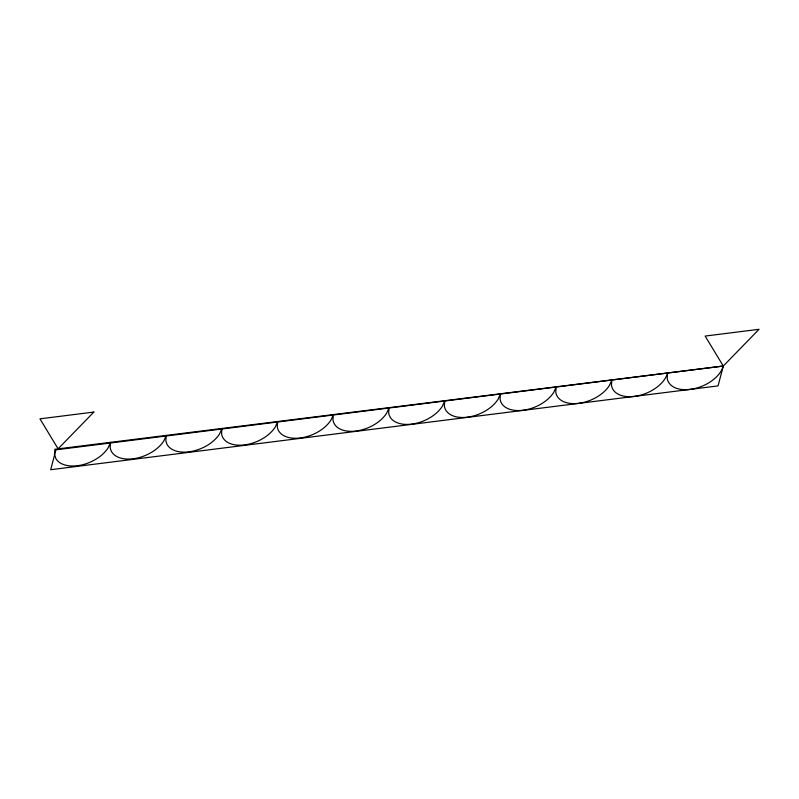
<?xml version="1.0" encoding="UTF-8"?>
<svg xmlns="http://www.w3.org/2000/svg" width="799" height="799" viewBox="0 0 799 799"><rect width="100%" height="100%" fill="white"/><g stroke="black" fill="none" stroke-linecap="round" stroke-linejoin="round"><path stroke-width="1.2" d="M667.594 372.963L667.175 377.997A29.803 17.977 -22.8 0 0 693.832 388.773A29.803 17.977 -22.8 0 0 723.295 366.032L759.05 329.298L705.137 336.069L723.295 366.032L718.051 385.897L50.687 469.702L55.93 449.837L723.295 366.032L54.891 449.268L54.462 454.301L55.97 458.756A29.813 17.977 -22.8 0 0 81.118 465.088A29.813 17.977 -22.8 0 0 108.265 447.61L110.582 442.336L110.162 447.37A29.813 17.977 -22.8 0 0 133.143 458.776A29.813 17.977 -22.8 0 0 163.965 440.678L166.282 435.405L165.862 440.439A29.813 17.977 -22.8 0 0 188.844 451.844A29.813 17.977 -22.8 0 0 219.665 433.747L221.982 428.474L221.563 433.507A29.813 17.977 -22.8 0 0 244.534 444.913A29.813 17.977 -22.8 0 0 275.365 426.816L277.682 421.542L277.263 426.576A29.813 17.977 -22.8 0 0 300.234 437.982A29.813 17.977 -22.8 0 0 331.066 419.884L333.383 414.611L332.963 419.645A29.813 17.977 -22.8 0 0 355.935 431.051A29.813 17.977 -22.8 0 0 386.766 412.953L389.083 407.68L388.664 412.713A29.813 17.977 -22.8 0 0 411.635 424.119A29.813 17.977 -22.8 0 0 442.466 406.022L444.783 400.748L444.364 405.782A29.813 17.977 -22.8 0 0 467.335 417.188A29.813 17.977 -22.8 0 0 498.157 399.091L500.484 393.817L500.054 398.851A29.813 17.977 -22.8 0 0 523.035 410.257A29.813 17.977 -22.8 0 0 553.857 392.159L556.184 386.886L555.754 391.919A29.813 17.977 -22.8 0 0 578.736 403.325A29.813 17.977 -22.8 0 0 609.557 385.228L611.874 379.954L611.455 384.988A29.803 17.977 -22.8 0 0 638.111 395.775A29.803 17.977 -22.8 0 0 667.574 373.033M93.863 412.074L58.107 448.808L39.95 418.836L93.863 412.074"/></g></svg>
